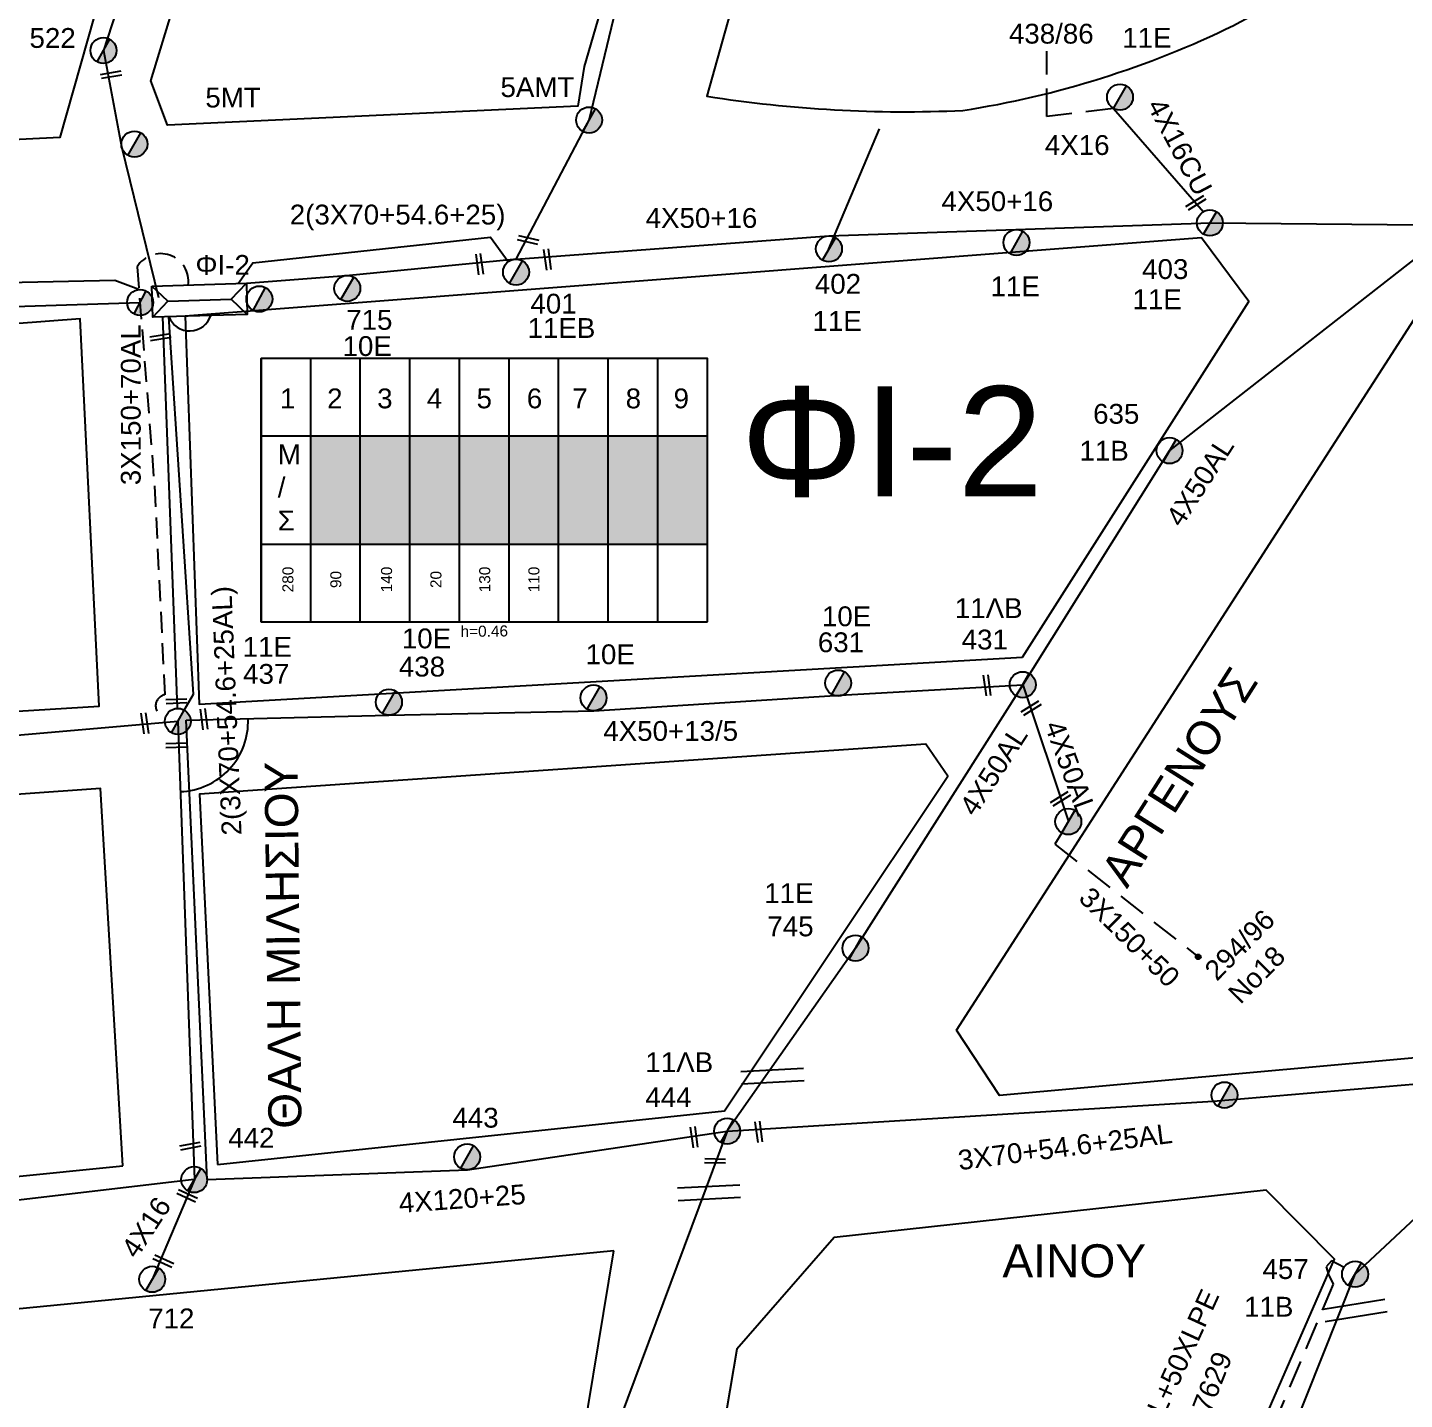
# Model space of a CAD drawing. Header units: millimetres. Extents: x 72 to 3039, y -786 to 786.
# Drawn here: x 931 to 1055.9, y 347.8 to 472.4 of the extents above; entities that cross this region are included whole.
import ezdxf
from ezdxf.enums import TextEntityAlignment as Align

# ---------------------------------------------------------------- set-up
doc = ezdxf.new("R2010")
doc.units = ezdxf.units.MM
doc.linetypes.add('DASHED', pattern=[19.05, 12.7, -6.35])
for name, color, linetype in [('Άγνωστα', 7, 'Continuous'), ('Ασφαλειοκιβώτια Χ.Τ 9 αναχωρήσεων', 7, 'Continuous'), ('Γέφυρες Εναέριου Δικτύου', 7, 'Continuous'), ('Γυμνά εναέρια ΧΤ (3Φ)   4x50AL', 7, 'Continuous'), ('Γυμνά εναέρια ΧΤ και ΦΟΠ (3Φ)   4x50+16AL', 7, 'Continuous'), ('Εναέρια παροχή ΧΤ 4x16', 7, 'SYN_LINE'), ('Επιγραφές - Σχήματα', 7, 'Continuous'), ('Καλώδια ΧΤ   3x150+50AL', 7, 'DASHED'), ('Καλώδια ΧΤ   3x150+70AL', 7, 'DASHED'), ('Καλώδια ΧΤ   3x150AL+50XLPE', 7, 'DASHED'), ('Μηχανική τομή', 7, 'Continuous'), ('Στύλος ΦΜ', 7, 'Continuous'), ('Στύλος ΦΜ @ 1', 7, 'Continuous'), ('Συνδέσεις', 7, 'Continuous'), ('Συνεστραμμένα ΧΤ   3x70+54.6+25 AL', 7, 'SYN_LINE'), ('Συνεστραμμένα ΧΤ   4x120+25 AL', 7, 'SYN_LINE'), ('Τομή', 7, 'Continuous'), ('Υποσταθμός εναέριος 2 στύλων', 7, 'Continuous'), ('Υποσταθμός πόλεως', 7, 'Continuous'), ('Υπόβαθρο ΔΕΗ', 7, 'Continuous'), ('Υπόγεια καλώδια Παροχών ΧΤ   150AL', 7, 'DASHED'), ('Υπόγεια καλώδια Παροχών ΧΤ   4x16CU', 7, 'DASHED'), ('Υπόγεια καλώδια Παροχών ΧΤ   4x50AL', 7, 'DASHED')]:
    doc.layers.add(name, color=color, linetype=linetype)
doc.styles.get("Standard").update_dxf_attribs({"font": 'arial.ttf'})
doc.linetypes.add('SYN_LINE', pattern='A,0.5,-0.0001,["/\\/\\/\\/",Standard,S=0.1,R=0,X=0,Y=-0.05],-0.25', length=0.7501)

# ---------------------------------------------------------------- blocks, each defined once
blk = doc.blocks.new('ΥΠΑΡΧΩΝ ΤΣΙΜΕΝΤΕΝΙΟΣ ΣΤΥΛΟΣ')
at = {"layer": 'Στύλος ΦΜ'}
blk.add_hatch(color=7, dxfattribs=at).paths.add_polyline_path([(-1.29, -2.28, 0.574793), (2.62, 0, 0.268822), (1.3, 2.27)])
at = {"layer": 'Στύλος ΦΜ', "color": 7}
blk.add_line((-1.29, -2.28), (1.3, 2.27), dxfattribs=at)
blk.add_circle((0, 0), 2.62, dxfattribs=at)
at = {"layer": 'Στύλος ΦΜ', "flags": 4}
for tag, p in [('ΑΡΙΘΜΟΣ', (-4.68, 8.05)), ('ΤΥΠΟΣ', (-4.91, 3.03))]:
    blk.add_attdef(tag, p, '', height=4, dxfattribs=at)
blk = doc.blocks.new('ΥΠΟΣΤΑΘΜΟΣ ΕΝΑΕΡΙΟΣ ΕΠΙ 2 ΣΤΥΛΩΝ')
at = {"layer": 'Υποσταθμός εναέριος 2 στύλων', "linetype": 'Continuous'}
for points in [[(-11.97, -2.11, 0.574793), (-8.45, -0.07, 0.268822), (-9.64, 1.98)], [(9.68, -2.15, 0.574793), (13.19, -0.1, 0.268822), (12.01, 1.95)]]:
    blk.add_hatch(color=256, dxfattribs=at).paths.add_polyline_path(points)
for p, q in [((-11.97, -2.11), (-9.64, 1.98)), ((9.68, -2.15), (12.01, 1.95))]:
    blk.add_line(p, q, dxfattribs=at)
for centre in [(-10.81, -0.07), (10.84, -0.1)]:
    blk.add_circle(centre, 2.36, dxfattribs=at)
at = {"layer": 'Υποσταθμός πόλεως', "linetype": 'Continuous', "ltscale": 40}
blk.add_lwpolyline([(-8.57, 2.82), (8.57, 2.82), (8.57, -2.82), (-8.57, -2.82)], close=True, dxfattribs=at)
for points in [[(-5.75, 0), (-8.57, 2.82)], [(5.75, 0), (8.57, 2.82)], [(-8.57, -2.82), (-5.75, 0)], [(-5.75, 0), (5.75, 0)], [(8.57, -2.82), (5.75, 0)]]:
    blk.add_lwpolyline(points, dxfattribs=at)
at = {"layer": 'Υποσταθμός εναέριος 2 στύλων', "ltscale": 40, "flags": 1}
for tag, p in [('ΜΕΤΑΣΧΗΜΑΤΙΣΜΟΣ', (14.09, 2.51)), ('ΙΣΧΥΣ', (14.07, -0.28)), ('ΑΡΙΘΜΟΣ', (14.19, -3))]:
    blk.add_attdef(tag, p, '', height=1.8, dxfattribs=at)
blk = doc.blocks.new('ΜΗΧΑΝΙΚΗ ΤΟΜΗ')
at = {"layer": 'Μηχανική τομή', "ltscale": 40}
for p, q in [((-1.89, 0.78), (1.89, 0.78)), ((1.89, 0), (-1.89, 0))]:
    blk.add_line(p, q, dxfattribs=at)
blk = doc.blocks.new('ΤΟΜΗ')
at = {"layer": 'Τομή', "ltscale": 40}
for p, q in [((-5.68, 0), (5.68, 0)), ((5.68, -2.33), (-5.68, -2.33))]:
    blk.add_line(p, q, dxfattribs=at)
blk = doc.blocks.new('ΑΣΦΑΛΕΙΟΚΙΒΩΤΙΟ ΥΠΟΣΤΑΘΜΟΥ 9A ΑΝΑΧΩΡΗΣΕΩΝ')
at = {"layer": 'Ασφαλειοκιβώτια Χ.Τ 9 αναχωρήσεων', "ltscale": 40}
for p, q in [((0, 0), (0, 23.91)), ((4.5, 0), (4.5, 23.91)), ((9, 0), (9, 23.91)), ((13.5, 0), (13.5, 23.91)), ((18, 0), (18, 23.91)), ((22.5, 0), (22.5, 23.91)), ((27, 0), (27, 23.91)), ((31.5, 0), (31.5, 23.91)), ((36, 0), (36, 23.91)), ((0, 16.87), (40.5, 16.87)), ((0, 7.04), (40.5, 7.04))]:
    blk.add_line(p, q, dxfattribs=at)
at = {"layer": 'Ασφαλειοκιβώτια Χ.Τ 9 αναχωρήσεων'}
blk.add_lwpolyline([(40.5, 0), (40.5, 23.91), (0, 23.91), (0, 0)], close=True, dxfattribs=at)
for s, p in [('1', (1.71, 19.38)), ('2', (5.99, 19.38)), ('3', (10.53, 19.38)), ('4', (15.04, 19.38)), ('5', (19.55, 19.38)), ('6', (24.11, 19.38)), ('7', (28.24, 19.38)), ('8', (33.08, 19.38)), ('9', (37.43, 19.38))]:
    blk.add_text(s, height=1.8, dxfattribs=at).set_placement(p)
at = {"layer": 'Ασφαλειοκιβώτια Χ.Τ 9 αναχωρήσεων', "ltscale": 40}
for tag, height, rotation, p in [('ΟΝΟΜΑ', 2.5, 0.6514, (19.14, 25.35)), ('ΚΕΙΜΕΝΟ 1', 1, 90, (2.42, 3.84)), ('ΚΕΙΜΕΝΟ 2', 1, 90, (6.78, 3.84)), ('ΚΕΙΜΕΝΟ 3', 1, 90, (11.38, 3.84)), ('ΚΕΙΜΕΝΟ 4', 1, 90, (15.86, 3.84)), ('ΚΕΙΜΕΝΟ 5', 1, 90, (20.28, 3.84)), ('ΚΕΙΜΕΝΟ 6', 1, 90, (24.74, 3.84)), ('ΚΕΙΜΕΝΟ 7', 1, 90, (29.28, 3.84)), ('ΚΕΙΜΕΝΟ 8', 1, 90, (33.65, 3.84)), ('ΚΕΙΜΕΝΟ 9', 1, 90, (38.21, 3.84)), ('ΣΧ', 1, 0.6514, (20.24, -0.85))]:
    blk.add_attdef(tag, text='', height=height, rotation=rotation, dxfattribs=at).set_placement(p, align=Align.MIDDLE_CENTER)
blk = doc.blocks.new('_ΣΥΝΔΕΣΗ')
at = {"layer": 'Συνδέσεις', "linetype": 'SYN_LINE', "ltscale": 40}
blk.add_hatch(color=256, dxfattribs=at).paths.add_polyline_path([(0.5, -0.01, 1), (-0.5, -0.01, 1)])
at = {"layer": 'Συνδέσεις'}
blk.add_circle((0, -0.01), 0.5, dxfattribs=at)

msp = doc.modelspace()

# ---------------------------------------------------------------- hatches: boundary and pattern name
at = {"layer": 'Ασφαλειοκιβώτια Χ.Τ 9 αναχωρήσεων'}
for color, points in [(85, [(961.18, 435.27), (956.68, 435.27), (956.68, 425.45), (961.18, 425.45)]), (5, [(965.68, 435.27), (961.18, 435.27), (961.18, 425.45), (965.68, 425.45)]), (1, [(970.18, 435.27), (965.68, 435.27), (965.68, 425.45), (970.18, 425.45)]), (2, [(970.18, 425.45), (974.68, 425.45), (974.68, 435.27), (970.18, 435.27)]), (173, [(979.18, 435.27), (974.68, 435.27), (974.68, 425.45), (979.18, 425.45)]), (27, [(979.18, 425.45), (983.68, 425.45), (983.68, 435.27), (979.18, 435.27)]), (6, [(983.68, 425.45), (988.18, 425.45), (988.18, 435.27), (983.68, 435.27)]), (30, [(992.68, 435.27), (988.18, 435.27), (988.18, 425.45), (992.68, 425.45)])]:
    msp.add_hatch(color=color, dxfattribs=at).paths.add_polyline_path(points)

# ---------------------------------------------------------------- linework, layer by layer
at = {"layer": 'Άγνωστα', "color": 2}
msp.add_lwpolyline([(981.83, 619.14), (972.44, 583.45), (964.87, 559.94), (958.41, 539.8), (952.45, 518.53), (947.29, 499.29), (937.87, 470.26), (939.52, 461.56), (942.87, 447.85)], dxfattribs=at)
at = {"layer": 'Άγνωστα', "color": 62, "linetype": 'SYN_LINE', "ltscale": 15}
msp.add_lwpolyline([(1003.71, 452.26), (1008.31, 463.15)], dxfattribs=at)
at = {"layer": 'Γέφυρες Εναέριου Δικτύου', "ltscale": 40}
msp.add_arc((944.62, 409.37), 6.38, 272.0627, 2.147, dxfattribs=at)
at = {"layer": 'Γυμνά εναέρια ΧΤ (3Φ)   4x50AL', "color": 5}
msp.add_lwpolyline([(975.31, 451.34), (981.94, 463.96), (985.39, 478.29), (994.23, 502.69), (999.81, 528.32)], dxfattribs=at)
at = {"layer": 'Γυμνά εναέρια ΧΤ (3Φ)   4x50AL', "color": 62, "linetype": 'Continuous', "ltscale": 0.15}
msp.add_lwpolyline([(1060.79, 454.41), (1034.62, 433.95), (1021.29, 412.7), (1006.12, 388.79), (994.56, 372.32)], dxfattribs=at)
at = {"layer": 'Γυμνά εναέρια ΧΤ (3Φ)   4x50AL', "color": 173}
msp.add_lwpolyline([(945.37, 409.47), (963.78, 409.93), (982.37, 410.33), (1004.72, 411.76), (1021.29, 412.7)], dxfattribs=at)
at = {"layer": 'Γυμνά εναέρια ΧΤ (3Φ)   4x50AL', "color": 173, "ltscale": 0.15}
msp.add_lwpolyline([(1021.29, 412.7), (1025.43, 400.36)], dxfattribs=at)
at = {"layer": 'Γυμνά εναέρια ΧΤ (3Φ)   4x50AL', "color": 27}
msp.add_lwpolyline([(944.62, 409.37), (913.3, 406.64), (897, 406.17), (877.96, 404.6), (850.32, 403.37)], dxfattribs=at)
at = {"layer": 'Γυμνά εναέρια ΧΤ και ΦΟΠ (3Φ)   4x50+16AL', "color": 62, "ltscale": 15}
msp.add_lwpolyline([(975.09, 451.32), (975.31, 451.34), (1003.71, 453.44), (1020.68, 454.02), (1038.32, 454.63), (1060.78, 454.41)], dxfattribs=at)
at = {"layer": 'Γυμνά εναέρια ΧΤ και ΦΟΠ (3Φ)   4x50+16AL', "color": 173, "linetype": 'SYN_LINE', "ltscale": 20}
msp.add_lwpolyline([(947.29, 367.77), (970.91, 368.65), (994.47, 372.17)], dxfattribs=at)
at = {"layer": 'Γυμνά εναέρια ΧΤ και ΦΟΠ (3Φ)   4x50+16AL', "color": 6}
msp.add_lwpolyline([(946.11, 367.77), (903.87, 362.81), (883.66, 360.73), (863.2, 358.78)], dxfattribs=at)
at = {"layer": 'Εναέρια παροχή ΧΤ 4x16', "color": 173, "ltscale": 13}
msp.add_lwpolyline([(946.12, 367.77), (942.3, 358.71)], dxfattribs=at)
at = {"layer": 'Καλώδια ΧΤ   3x150+50AL', "color": 173, "ltscale": 0.2}
msp.add_lwpolyline([(1024.85, 399.25), (1024.2, 398.21), (1037.22, 388)], dxfattribs=at)
at = {"layer": 'Καλώδια ΧΤ   3x150+70AL', "color": 27, "ltscale": 0.15}
msp.add_lwpolyline([(945.56, 448.98, 0.811926), (940.92, 450.63), (942.5, 430.74), (943.44, 411.79, 0.833913), (943.49, 409.73, 0.746679)], format="xyb", dxfattribs=at)
at = {"layer": 'Καλώδια ΧΤ   3x150AL+50XLPE', "color": 85, "ltscale": 0.2}
msp.add_lwpolyline([(1050.45, 359.8), (1049.31, 360.4), (1048.84, 359.86), (1049.05, 359.15), (1049.47, 358.27), (1042.98, 342.97)], dxfattribs=at)
at = {"layer": 'Συνεστραμμένα ΧΤ   3x70+54.6+25 AL', "color": 5, "ltscale": 20}
msp.add_lwpolyline([(950.1, 449.12), (951.43, 450.99), (972.98, 453.32), (974.61, 451.11)], dxfattribs=at)
at = {"layer": 'Συνεστραμμένα ΧΤ   3x70+54.6+25 AL', "color": 62, "ltscale": 20}
msp.add_lwpolyline([(950.84, 449.14), (959.9, 449.86), (975.09, 451.32)], dxfattribs=at)
at = {"layer": 'Συνεστραμμένα ΧΤ   3x70+54.6+25 AL', "color": 1, "ltscale": 20}
msp.add_lwpolyline([(941.08, 448.58), (938.91, 449.4), (913.68, 448.85), (912.42, 446.82), (910.6, 448.55), (890.92, 446.35, 0.291877), (888.26, 444.21, 0.94536)], format="xyb", dxfattribs=at)
at = {"layer": 'Συνεστραμμένα ΧΤ   3x70+54.6+25 AL', "color": 30, "ltscale": 20}
msp.add_lwpolyline([(941.18, 447.37), (911.7, 446.42), (887.35, 443.47)], dxfattribs=at)
at = {"layer": 'Συνεστραμμένα ΧΤ   3x70+54.6+25 AL', "color": 6, "ltscale": 20}
for points in [[(943.22, 446.09), (944.57, 410.55)], [(944.62, 409.37), (946.12, 367.77)]]:
    msp.add_lwpolyline(points, dxfattribs=at)
at = {"layer": 'Συνεστραμμένα ΧΤ   3x70+54.6+25 AL', "color": 173, "ltscale": 20}
msp.add_lwpolyline([(945.2, 410.39), (946.03, 411.85), (943.81, 446.11, 0.709631), (947.61, 446.23, -0.248286)], format="xyb", dxfattribs=at)
msp.add_lwpolyline([(947.29, 367.77), (945.37, 409.47)], dxfattribs=at)
at = {"layer": 'Συνεστραμμένα ΧΤ   3x70+54.6+25 AL', "color": 85, "ltscale": 20}
for points in [[(994.47, 372.17), (1038.57, 374.88), (1071.27, 377.67)], [(1051.45, 359.18), (1070.68, 377.12)]]:
    msp.add_lwpolyline(points, dxfattribs=at)
at = {"layer": 'Συνεστραμμένα ΧΤ   3x70+54.6+25 AL', "color": 2, "ltscale": 20}
msp.add_lwpolyline([(1019.76, 275.18), (1028.08, 296.02), (1034.16, 318.32), (1034.16, 318.32), (1042.57, 336.87), (1051.45, 359.18)], dxfattribs=at)
at = {"layer": 'Συνεστραμμένα ΧΤ   4x120+25 AL', "color": 27, "linetype": 'SYN_LINE', "ltscale": 20}
msp.add_lwpolyline([(994.47, 372.17), (981.53, 337.43), (975.65, 306.45), (968.46, 259.22)], dxfattribs=at)
at = {"layer": 'Υπόβαθρο ΔΕΗ'}
msp.add_lwpolyline([(1029.05, 596.04), (992.62, 466.13, 0.050573), (1015.85, 464.83, 0.075383), (1040.43, 472.55, 0.073386), (1057.32, 484.96, 0.091332), (1071.15, 504.21, 0.081766), (1078.31, 522.75, 0.114006), (1078.69, 543.23, 0.103312), (1070.87, 564.4, 0.074717), (1058.87, 580.02, 0.097859), (1039.99, 593.09, 0.087072), (1029.05, 596.04, -2.171243)], format="xyb", dxfattribs=at)
for points in [[(919.02, 549.27), (956.07, 539.29), (944.52, 499.84), (933.92, 462.38), (899.01, 460.65), (896.03, 465.47), (901.58, 484.83), (912.83, 525.83), (919.14, 549.24)], [(998.18, 527.38), (993.23, 509), (987.25, 488.56), (981.48, 468.81), (980.92, 465.22), (943.68, 463.5), (942.18, 467.51), (950.75, 495.73), (963.31, 537.15), (998.18, 527.38)], [(1021.27, 415.21), (1041.81, 447.49), (1037.51, 453.27), (945.28, 446.15), (946.55, 410.94), (1021.27, 415.21)], [(841.97, 438.76), (851.46, 405.5), (937.47, 410.74), (935.75, 445.9), (841.97, 438.76)], [(948.23, 369.15), (994.24, 374.01), (1014.5, 404.39), (1012.51, 407.29), (946.59, 402.76), (948.23, 369.15)], [(939.63, 369.02), (937.6, 403.27), (853.8, 397.33), (864.49, 361.5), (939.63, 369.02)], [(1029.32, 314.09), (1049.57, 360.54), (1043.38, 366.82), (1004.19, 362.51), (995.36, 352.37), (981.89, 272.87), (986.94, 267.24), (1008.65, 273.84), (1016.2, 282.68), (1024.86, 304.39)], [(984.19, 361.31), (868.88, 350.06), (890.86, 306.34), (976.75, 316.16), (984.19, 361.31)]]:
    msp.add_lwpolyline(points, dxfattribs=at)
msp.add_lwpolyline([(1015.28, 381.33), (1061.32, 452.88), (1112.78, 451.14), (1113.81, 449.69), (1063.61, 379.44), (1019.17, 375.42)], close=True, dxfattribs=at)
at = {"layer": 'Υπόγεια καλώδια Παροχών ΧΤ   150AL', "color": 62, "linetype": 'DASHED', "ltscale": 0.2}
msp.add_lwpolyline([(1029.54, 465.02), (1023.49, 464.28), (1023.49, 470.21)], dxfattribs=at)
at = {"layer": 'Υπόγεια καλώδια Παροχών ΧΤ   4x16CU', "color": 62, "ltscale": 40}
msp.add_lwpolyline([(1029.54, 465.02), (1037.7, 455.64)], dxfattribs=at)

# ---------------------------------------------------------------- block references
at = {"layer": 'Ασφαλειοκιβώτια Χ.Τ 9 αναχωρήσεων'}
ref = msp.add_blockref('ΑΣΦΑΛΕΙΟΚΙΒΩΤΙΟ ΥΠΟΣΤΑΘΜΟΥ 9A ΑΝΑΧΩΡΗΣΕΩΝ', (952.18, 418.41), dxfattribs=at)
ref.add_attrib('ΚΕΙΜΕΝΟ 6', '110', dxfattribs={"ltscale": 40, "height": 1, "rotation": 90}).set_placement((976.93, 422.25), align=Align.MIDDLE_CENTER)
ref.add_attrib('ΚΕΙΜΕΝΟ 5', '130', dxfattribs={"ltscale": 40, "height": 1, "rotation": 90}).set_placement((972.47, 422.25), align=Align.MIDDLE_CENTER)
ref.add_attrib('ΚΕΙΜΕΝΟ 4', '20', dxfattribs={"ltscale": 40, "height": 1, "rotation": 90}).set_placement((968.04, 422.25), align=Align.MIDDLE_CENTER)
ref.add_attrib('ΚΕΙΜΕΝΟ 3', '140', dxfattribs={"ltscale": 40, "height": 1, "rotation": 90}).set_placement((963.56, 422.25), align=Align.MIDDLE_CENTER)
ref.add_attrib('ΚΕΙΜΕΝΟ 1', '280', dxfattribs={"ltscale": 40, "height": 1, "rotation": 90}).set_placement((954.61, 422.25), align=Align.MIDDLE_CENTER)
ref.add_attrib('ΚΕΙΜΕΝΟ 2', '90', dxfattribs={"ltscale": 40, "height": 1, "rotation": 90}).set_placement((958.96, 422.25), align=Align.MIDDLE_CENTER)
ref.add_attrib('ΣΧ', 'h=0.46', dxfattribs={"ltscale": 40, "height": 1, "rotation": 0.6514}).set_placement((972.43, 417.56), align=Align.MIDDLE_CENTER)
at = {"layer": 'Μηχανική τομή'}
for p, xscale, yscale, zscale, rotation in [((938.55, 468.26), 0.4999999999997565, 0.4999999999997565, 0.4999999999997565, 189.2976279951109), ((1037.11, 456.28), 0.4999999999998664, 0.4999999999998664, 0.4999999999998664, 31.15785859662125), ((976.47, 453.26), 0.4999999999999215, 0.4999999999999215, 0.4999999999999215, 166.5809621664822), ((972.2, 450.9), 0.4999999999998709, 0.4999999999998709, 0.4999999999998709, 97.91119188947692), ((978.35, 451.32), 0.4999999999998709, 0.4999999999998709, 0.4999999999998709, 97.91119188947692), ((943.01, 444.44), 0.4999999999997565, 0.4999999999997565, 0.4999999999997565, 189.2976279951109), ((1018.25, 412.67), 0.4999999999998709, 0.4999999999998709, 0.4999999999998709, 97.91119188947692), ((944.49, 411.39), 0.4999999999998313, 0.4999999999998313, 0.4999999999998313, 182.3800998669812), ((1021.95, 410.74), 0.4999999999999061, 0.4999999999999061, 0.4999999999999061, 212.4230877495262), ((941.82, 409.22), 0.4999999999998709, 0.4999999999998709, 0.4999999999998709, 97.91119188947692), ((947.19, 409.6), 0.4999999999998709, 0.4999999999998709, 0.4999999999998709, 97.91119188947692), ((944.47, 407.39), 0.4999999999998313, 0.4999999999998313, 0.4999999999998313, 182.3800998669812), ((1024.61, 402.5), 0.4999999999999061, 0.4999999999999061, 0.4999999999999061, 212.4230877495262), ((991.66, 371.66), 0.4999999999998553, 0.4999999999998553, 0.4999999999998553, 97.91119188946402), ((997.53, 372.13), 0.4999999999998553, 0.4999999999998553, 0.4999999999998553, 97.91119188946402), ((945.72, 371.01), 0.4999999999999676, 0.4999999999999676, 0.4999999999999676, 190.5960839589798), ((993.38, 369.66), 0.4999999999998318, 0.4999999999998318, 0.4999999999998318, 178.8879750730475), ((945.54, 366.48), 0.4999999999997897, 0.4999999999997897, 0.4999999999997897, 155.593632601646), ((943.39, 360.55), 0.4999999999997743, 0.4999999999997743, 0.4999999999997743, 155.5936326016453)]:
    msp.add_blockref('ΜΗΧΑΝΙΚΗ ΤΟΜΗ', p, dxfattribs=dict(at, xscale=xscale, yscale=yscale, zscale=zscale, rotation=rotation))
at = {"layer": 'Στύλος ΦΜ @ 1', "ltscale": 40}
ref = msp.add_blockref('ΥΠΑΡΧΩΝ ΤΣΙΜΕΝΤΕΝΙΟΣ ΣΤΥΛΟΣ', (937.87, 470.27), dxfattribs=dict(at, xscale=0.4499999999998181, yscale=0.4499999999998181, zscale=0.4499999999998181))
ref.add_attrib('ΑΡΙΘΜΟΣ', '522', (931.16, 470.51), dxfattribs={"layer": 'Στύλος ΦΜ', "height": 1.8, "flags": 4})
ref = msp.add_blockref('ΥΠΑΡΧΩΝ ΤΣΙΜΕΝΤΕΝΙΟΣ ΣΤΥΛΟΣ', (1030.12, 466.04), dxfattribs=dict(at, xscale=0.4499999999998181, yscale=0.4499999999998181, zscale=0.4499999999998181))
ref.add_attrib('ΤΥΠΟΣ', '11Ε', (1030.32, 470.53), dxfattribs={"layer": 'Στύλος ΦΜ', "height": 1.8, "flags": 4})
ref = msp.add_blockref('ΥΠΑΡΧΩΝ ΤΣΙΜΕΝΤΕΝΙΟΣ ΣΤΥΛΟΣ', (981.94, 463.96), dxfattribs=dict(at, xscale=0.4499999999998181, yscale=0.4499999999998181, zscale=0.4499999999998181))
ref.add_attrib('ΑΡΙΘΜΟΣ', '5ΑΜΤ', (973.9, 466.05), dxfattribs={"layer": 'Στύλος ΦΜ', "height": 1.8, "flags": 4})
ref = msp.add_blockref('ΥΠΑΡΧΩΝ ΤΣΙΜΕΝΤΕΝΙΟΣ ΣΤΥΛΟΣ', (940.68, 461.78), dxfattribs=dict(at, xscale=0.4499999999998181, yscale=0.4499999999998181, zscale=0.4499999999998181))
ref.add_attrib('ΑΡΙΘΜΟΣ', '5ΜΤ', (947.12, 465.1), dxfattribs={"layer": 'Στύλος ΦΜ', "height": 1.8, "flags": 4})
ref = msp.add_blockref('ΥΠΑΡΧΩΝ ΤΣΙΜΕΝΤΕΝΙΟΣ ΣΤΥΛΟΣ', (1038.28, 454.62), dxfattribs=dict(at, xscale=0.4499999999998181, yscale=0.4499999999998181, zscale=0.4499999999998181))
ref.add_attrib('ΤΥΠΟΣ', '11Ε', (1031.25, 446.79), dxfattribs={"layer": 'Στύλος ΦΜ', "height": 1.8, "flags": 4})
ref.add_attrib('ΑΡΙΘΜΟΣ', '403', (1032.13, 449.53), dxfattribs={"layer": 'Στύλος ΦΜ', "height": 1.8, "flags": 4})
ref = msp.add_blockref('ΥΠΑΡΧΩΝ ΤΣΙΜΕΝΤΕΝΙΟΣ ΣΤΥΛΟΣ', (1020.72, 452.84), dxfattribs=dict(at, xscale=0.4499999999998181, yscale=0.4499999999998181, zscale=0.4499999999998181))
ref.add_attrib('ΤΥΠΟΣ', '11Ε', (1018.37, 447.96), dxfattribs={"layer": 'Στύλος ΦΜ', "height": 1.8, "flags": 4})
ref = msp.add_blockref('ΥΠΑΡΧΩΝ ΤΣΙΜΕΝΤΕΝΙΟΣ ΣΤΥΛΟΣ', (1003.71, 452.26), dxfattribs=dict(at, xscale=0.4499999999998181, yscale=0.4499999999998181, zscale=0.4499999999998181))
ref.add_attrib('ΤΥΠΟΣ', '11Ε', (1002.21, 444.82), dxfattribs={"layer": 'Στύλος ΦΜ', "height": 1.8, "flags": 4})
ref.add_attrib('ΑΡΙΘΜΟΣ', '402', (1002.43, 448.19), dxfattribs={"layer": 'Στύλος ΦΜ', "height": 1.8, "flags": 4})
ref = msp.add_blockref('ΥΠΑΡΧΩΝ ΤΣΙΜΕΝΤΕΝΙΟΣ ΣΤΥΛΟΣ', (975.31, 450.16), dxfattribs=dict(at, xscale=0.4499999999998181, yscale=0.4499999999998181, zscale=0.4499999999998181))
ref.add_attrib('ΤΥΠΟΣ', '11ΕΒ', (976.36, 444.18), dxfattribs={"layer": 'Στύλος ΦΜ', "height": 1.8, "flags": 4})
ref.add_attrib('ΑΡΙΘΜΟΣ', '401', (976.62, 446.39), dxfattribs={"layer": 'Στύλος ΦΜ', "height": 1.8, "flags": 4})
ref = msp.add_blockref('ΥΠΑΡΧΩΝ ΤΣΙΜΕΝΤΕΝΙΟΣ ΣΤΥΛΟΣ', (960, 448.68), dxfattribs=dict(at, xscale=0.4499999999998181, yscale=0.4499999999998181, zscale=0.4499999999998181))
ref.add_attrib('ΤΥΠΟΣ', '10Ε', (959.57, 442.54), dxfattribs={"layer": 'Στύλος ΦΜ', "height": 1.8, "flags": 4})
ref.add_attrib('ΑΡΙΘΜΟΣ', '715', (959.9, 444.92), dxfattribs={"layer": 'Στύλος ΦΜ', "height": 1.8, "flags": 4})
ref = msp.add_blockref('ΥΠΑΡΧΩΝ ΤΣΙΜΕΝΤΕΝΙΟΣ ΣΤΥΛΟΣ', (1034.62, 433.95), dxfattribs=dict(at, xscale=0.4499999999998181, yscale=0.4499999999998181, zscale=0.4499999999998181))
ref.add_attrib('ΤΥΠΟΣ', '11Β', (1026.44, 433.04), dxfattribs={"layer": 'Στύλος ΦΜ', "height": 1.8, "flags": 4})
ref.add_attrib('ΑΡΙΘΜΟΣ', '635', (1027.68, 436.39), dxfattribs={"layer": 'Στύλος ΦΜ', "height": 1.8, "flags": 4})
ref = msp.add_blockref('ΥΠΑΡΧΩΝ ΤΣΙΜΕΝΤΕΝΙΟΣ ΣΤΥΛΟΣ', (1004.54, 412.85), dxfattribs=dict(at, xscale=0.4499999999998181, yscale=0.4499999999998181, zscale=0.4499999999998181))
ref.add_attrib('ΤΥΠΟΣ', '10Ε', (1003.07, 418.01), dxfattribs={"layer": 'Στύλος ΦΜ', "height": 1.8, "flags": 4})
ref.add_attrib('ΑΡΙΘΜΟΣ', '631', (1002.7, 415.65), dxfattribs={"layer": 'Στύλος ΦΜ', "height": 1.8, "flags": 4})
ref = msp.add_blockref('ΥΠΑΡΧΩΝ ΤΣΙΜΕΝΤΕΝΙΟΣ ΣΤΥΛΟΣ', (1021.29, 412.7), dxfattribs=dict(at, xscale=0.4499999999998181, yscale=0.4499999999998181, zscale=0.4499999999998181))
ref.add_attrib('ΤΥΠΟΣ', '11ΛΒ', (1015.13, 418.75), dxfattribs={"layer": 'Στύλος ΦΜ', "height": 1.8, "flags": 4})
ref.add_attrib('ΑΡΙΘΜΟΣ', '431', (1015.75, 415.9), dxfattribs={"layer": 'Στύλος ΦΜ', "height": 1.8, "flags": 4})
ref = msp.add_blockref('ΥΠΑΡΧΩΝ ΤΣΙΜΕΝΤΕΝΙΟΣ ΣΤΥΛΟΣ', (963.78, 411.11), dxfattribs=dict(at, xscale=0.4499999999998181, yscale=0.4499999999998181, zscale=0.4499999999998181))
ref.add_attrib('ΤΥΠΟΣ', '10Ε', (964.95, 416), dxfattribs={"layer": 'Στύλος ΦΜ', "height": 1.8, "flags": 4})
ref.add_attrib('ΑΡΙΘΜΟΣ', '438', (964.68, 413.44), dxfattribs={"layer": 'Στύλος ΦΜ', "height": 1.8, "flags": 4})
ref = msp.add_blockref('ΥΠΑΡΧΩΝ ΤΣΙΜΕΝΤΕΝΙΟΣ ΣΤΥΛΟΣ', (944.62, 409.37), dxfattribs=dict(at, xscale=0.4499999999998181, yscale=0.4499999999998181, zscale=0.4499999999998181))
ref.add_attrib('ΤΥΠΟΣ', '11Ε', (950.51, 415.24), dxfattribs={"layer": 'Στύλος ΦΜ', "height": 1.8, "flags": 4})
ref.add_attrib('ΑΡΙΘΜΟΣ', '437', (950.55, 412.78), dxfattribs={"layer": 'Στύλος ΦΜ', "height": 1.8, "flags": 4})
ref = msp.add_blockref('ΥΠΑΡΧΩΝ ΤΣΙΜΕΝΤΕΝΙΟΣ ΣΤΥΛΟΣ', (982.35, 411.5), dxfattribs=dict(at, xscale=0.4499999999998181, yscale=0.4499999999998181, zscale=0.4499999999998181))
ref.add_attrib('ΤΥΠΟΣ', '10Ε', (981.62, 414.56), dxfattribs={"layer": 'Στύλος ΦΜ', "height": 1.8, "flags": 4})
at = {"layer": 'Στύλος ΦΜ @ 1', "ltscale": 40, "xscale": 0.4499999999998181, "yscale": 0.4499999999998181, "zscale": 0.4499999999998181}
for p in [(1025.43, 400.27), (1039.6, 375.45)]:
    msp.add_blockref('ΥΠΑΡΧΩΝ ΤΣΙΜΕΝΤΕΝΙΟΣ ΣΤΥΛΟΣ', p, dxfattribs=at)
at = {"layer": 'Στύλος ΦΜ @ 1', "ltscale": 40}
ref = msp.add_blockref('ΥΠΑΡΧΩΝ ΤΣΙΜΕΝΤΕΝΙΟΣ ΣΤΥΛΟΣ', (1006.11, 388.79), dxfattribs=dict(at, xscale=0.4499999999998181, yscale=0.4499999999998181, zscale=0.4499999999998181))
ref.add_attrib('ΤΥΠΟΣ', '11E', (997.84, 392.88), dxfattribs={"layer": 'Στύλος ΦΜ', "height": 1.8, "flags": 4})
ref.add_attrib('ΑΡΙΘΜΟΣ', '745', (998.12, 389.86), dxfattribs={"layer": 'Στύλος ΦΜ', "height": 1.8, "flags": 4})
ref = msp.add_blockref('ΥΠΑΡΧΩΝ ΤΣΙΜΕΝΤΕΝΙΟΣ ΣΤΥΛΟΣ', (994.47, 372.17), dxfattribs=dict(at, xscale=0.4499999999998181, yscale=0.4499999999998181, zscale=0.4499999999998181))
ref.add_attrib('ΤΥΠΟΣ', '11ΛΒ', (987.05, 377.53), dxfattribs={"layer": 'Στύλος ΦΜ', "height": 1.8, "flags": 4})
ref.add_attrib('ΑΡΙΘΜΟΣ', '444', (987.05, 374.35), dxfattribs={"layer": 'Στύλος ΦΜ', "height": 1.8, "flags": 4})
ref = msp.add_blockref('ΥΠΑΡΧΩΝ ΤΣΙΜΕΝΤΕΝΙΟΣ ΣΤΥΛΟΣ', (970.87, 369.83), dxfattribs=dict(at, xscale=0.4499999999998181, yscale=0.4499999999998181, zscale=0.4499999999998181))
ref.add_attrib('ΑΡΙΘΜΟΣ', '443', (969.54, 372.49), dxfattribs={"layer": 'Στύλος ΦΜ', "height": 1.8, "flags": 4})
ref = msp.add_blockref('ΥΠΑΡΧΩΝ ΤΣΙΜΕΝΤΕΝΙΟΣ ΣΤΥΛΟΣ', (946.11, 367.77), dxfattribs=dict(at, xscale=0.4499999999998181, yscale=0.4499999999998181, zscale=0.4499999999998181))
ref.add_attrib('ΑΡΙΘΜΟΣ', '442', (949.2, 370.67), dxfattribs={"layer": 'Στύλος ΦΜ', "height": 1.8, "flags": 4})
ref = msp.add_blockref('ΥΠΑΡΧΩΝ ΤΣΙΜΕΝΤΕΝΙΟΣ ΣΤΥΛΟΣ', (942.3, 358.72), dxfattribs=dict(at, xscale=0.4499999999998181, yscale=0.4499999999998181, zscale=0.4499999999998181))
ref.add_attrib('ΑΡΙΘΜΟΣ', '712', (941.93, 354.27), dxfattribs={"layer": 'Στύλος ΦΜ', "height": 1.8, "flags": 4})
ref = msp.add_blockref('ΥΠΑΡΧΩΝ ΤΣΙΜΕΝΤΕΝΙΟΣ ΣΤΥΛΟΣ', (1051.45, 359.18), dxfattribs=dict(at, xscale=0.4499999999998181, yscale=0.4499999999998181, zscale=0.4499999999998181))
ref.add_attrib('ΤΥΠΟΣ', '11Β', (1041.38, 355.33), dxfattribs={"layer": 'Στύλος ΦΜ', "height": 1.8, "flags": 4})
ref.add_attrib('ΑΡΙΘΜΟΣ', '457', (1043.05, 358.75), dxfattribs={"layer": 'Στύλος ΦΜ', "height": 1.8, "flags": 4})
at = {"layer": 'Συνδέσεις', "xscale": 0.4499999999998181, "yscale": 0.4499999999998181, "zscale": 0.4499999999998181}
msp.add_blockref('_ΣΥΝΔΕΣΗ', (1037.22, 388), dxfattribs=at)
at = {"layer": 'Τομή'}
for p, xscale, yscale, zscale, rotation in [((998.62, 376.58), 0.499999999999965, 0.499999999999965, 0.499999999999965, 182.938133709361), ((992.85, 366), 0.4999999999999665, 0.4999999999999665, 0.4999999999999665, 182.9381337093642), ((1051.55, 355.31), 0.4999999999998882, 0.4999999999998882, 0.4999999999998882, 189.2637867118015)]:
    msp.add_blockref('ΤΟΜΗ', p, dxfattribs=dict(at, xscale=xscale, yscale=yscale, zscale=zscale, rotation=rotation))
at = {"layer": 'Υποσταθμός εναέριος 2 στύλων', "xscale": 0.4999999999999731, "yscale": 0.4999999999999731, "zscale": 0.4999999999999731, "rotation": 1.736190401752447}
msp.add_blockref('ΥΠΟΣΤΑΘΜΟΣ ΕΝΑΕΡΙΟΣ ΕΠΙ 2 ΣΤΥΛΩΝ', (946.6, 447.6), dxfattribs=at)

# ---------------------------------------------------------------- texts
at = {"layer": 'Ασφαλειοκιβώτια Χ.Τ 9 αναχωρήσεων', "insert": (953.69, 434.51), "char_height": 1.8, "width": 2.0273, "attachment_point": 1}
msp.add_mtext('Μ\\P/\\PΣ', dxfattribs=at)
at = {"layer": 'Γυμνά εναέρια ΧΤ (3Φ)   4x50AL', "insert": (983.23, 409.4), "char_height": 1.8, "width": 16.2172, "attachment_point": 1}
msp.add_mtext('4X50+13/5', dxfattribs=at)
at = {"layer": 'Γυμνά εναέρια ΧΤ (3Φ)   4x50AL', "char_height": 1.8, "width": 16.2172, "attachment_point": 1}
for insert, rotation in [((1024.94, 409.64), 290.0886), ((1015.45, 401.63), 57.0424)]:
    msp.add_mtext('4X50AL', dxfattribs=dict(at, insert=insert, rotation=rotation))
at = {"layer": 'Γυμνά εναέρια ΧΤ και ΦΟΠ (3Φ)   4x50+16AL', "char_height": 1.8, "width": 16.2172, "attachment_point": 1}
for insert in [(1013.92, 457.49), (987.07, 455.97)]:
    msp.add_mtext('4X50+16', dxfattribs=dict(at, insert=insert))
at = {"layer": 'Γυμνά εναέρια ΧΤ και ΦΟΠ (3Φ)   4x50+16AL', "insert": (964.61, 366.54), "char_height": 1.8, "width": 36.4294, "attachment_point": 1, "rotation": 4.0978}
msp.add_mtext('4X120+25', dxfattribs=at)
at = {"layer": 'Εναέρια παροχή ΧΤ 4x16', "insert": (939.38, 361.49), "char_height": 1.8, "width": 16.2172, "attachment_point": 1, "rotation": 56.79}
msp.add_mtext('4X16', dxfattribs=at)
at = {"layer": 'Επιγραφές - Σχήματα', "attachment_point": 1}
for s, insert, char_height, width in [('438/86', (1020.04, 472.7), 1.8, 16.2172), ('ΦΙ-2', (995.69, 439.79), 10, 6.8597), ('AINOY', (1019.45, 361.9), 3, 16.2172)]:
    msp.add_mtext(s, dxfattribs=dict(at, insert=insert, char_height=char_height, width=width))
for s, insert, char_height, width, rotation in [('APΓENOYΣ', (1028.22, 395.72), 3, 16.2172, 57.604), ('ΘΑΛΗ ΜΙΛΗΣΙΟΥ', (952.85, 372.37), 3, 38.086, 90.6251), ('294/96\\PNo18', (1037.63, 386.99), 1.8, 16.2172, 45.303), ('ΣX.3-77629', (1033.84, 340.1), 1.8, 16.2172, 68.4429)]:
    msp.add_mtext(s, dxfattribs=dict(at, insert=insert, char_height=char_height, width=width, rotation=rotation))
at = {"layer": 'Καλώδια ΧΤ   3x150+50AL', "insert": (1027.53, 394.49), "char_height": 1.8, "width": 16.2172, "attachment_point": 1, "rotation": 315.1812}
msp.add_mtext('3X150+50', dxfattribs=at)
at = {"layer": 'Καλώδια ΧΤ   3x150+70AL', "insert": (939.45, 430.81), "char_height": 1.8, "width": 16.2172, "attachment_point": 1, "rotation": 90}
msp.add_mtext('3X150+70AL', dxfattribs=at)
at = {"layer": 'Καλώδια ΧΤ   3x150AL+50XLPE', "insert": (1028.78, 338.88), "char_height": 1.8, "width": 16.2172, "attachment_point": 1, "rotation": 65.3797}
msp.add_mtext('3X150AL+50XLPE', dxfattribs=at)
at = {"layer": 'Συνεστραμμένα ΧΤ   3x70+54.6+25 AL', "insert": (954.78, 456.28), "char_height": 1.8, "width": 16.2172, "attachment_point": 1}
msp.add_mtext('2(3X70+54.6+25)', dxfattribs=at)
at = {"layer": 'Συνεστραμμένα ΧΤ   3x70+54.6+25 AL', "char_height": 1.8, "width": 16.2172, "attachment_point": 1}
for s, insert, rotation in [('2(3X70+54.6+25AL)', (948.61, 398.98), 92.3488), ('3X70+54.6+25AL', (1015.31, 370.41), 7.2958)]:
    msp.add_mtext(s, dxfattribs=dict(at, insert=insert, rotation=rotation))
at = {"layer": 'Υποσταθμός εναέριος 2 στύλων', "insert": (946.22, 451.71), "char_height": 1.8, "width": 1.9357, "attachment_point": 1}
msp.add_mtext('ΦΙ-2', dxfattribs=at)
at = {"layer": 'Υπόγεια καλώδια Παροχών ΧΤ   150AL', "insert": (1023.3, 462.59), "char_height": 1.8, "width": 16.2172, "attachment_point": 1}
msp.add_mtext('4X16', dxfattribs=at)
at = {"layer": 'Υπόγεια καλώδια Παροχών ΧΤ   4x16CU', "insert": (1034.11, 466.14), "char_height": 1.8, "width": 16.2172, "attachment_point": 1, "rotation": 297.9895}
msp.add_mtext('4X16CU', dxfattribs=at)
at = {"layer": 'Υπόγεια καλώδια Παροχών ΧΤ   4x50AL', "insert": (1034.18, 427.88), "char_height": 1.8, "width": 16.2172, "attachment_point": 1, "rotation": 57.0424}
msp.add_mtext('4X50AL', dxfattribs=at)

doc.saveas('drawing.dxf')
